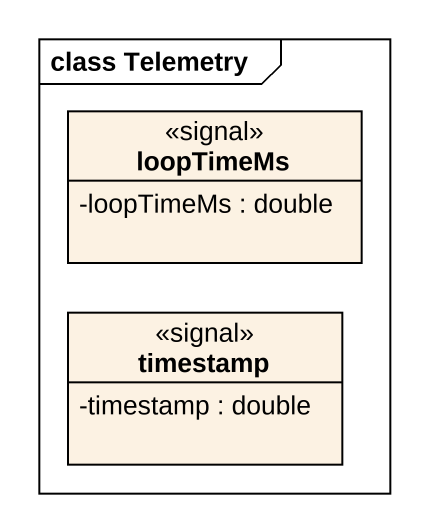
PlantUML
@startuml
mainframe class Telemetry
hide circle
hide empty members
skinparam classAttributeIconSize 0
class loopTimeMs <<signal>> {
  -loopTimeMs : double
}
class timestamp <<signal>> {
  -timestamp : double
}
@enduml
